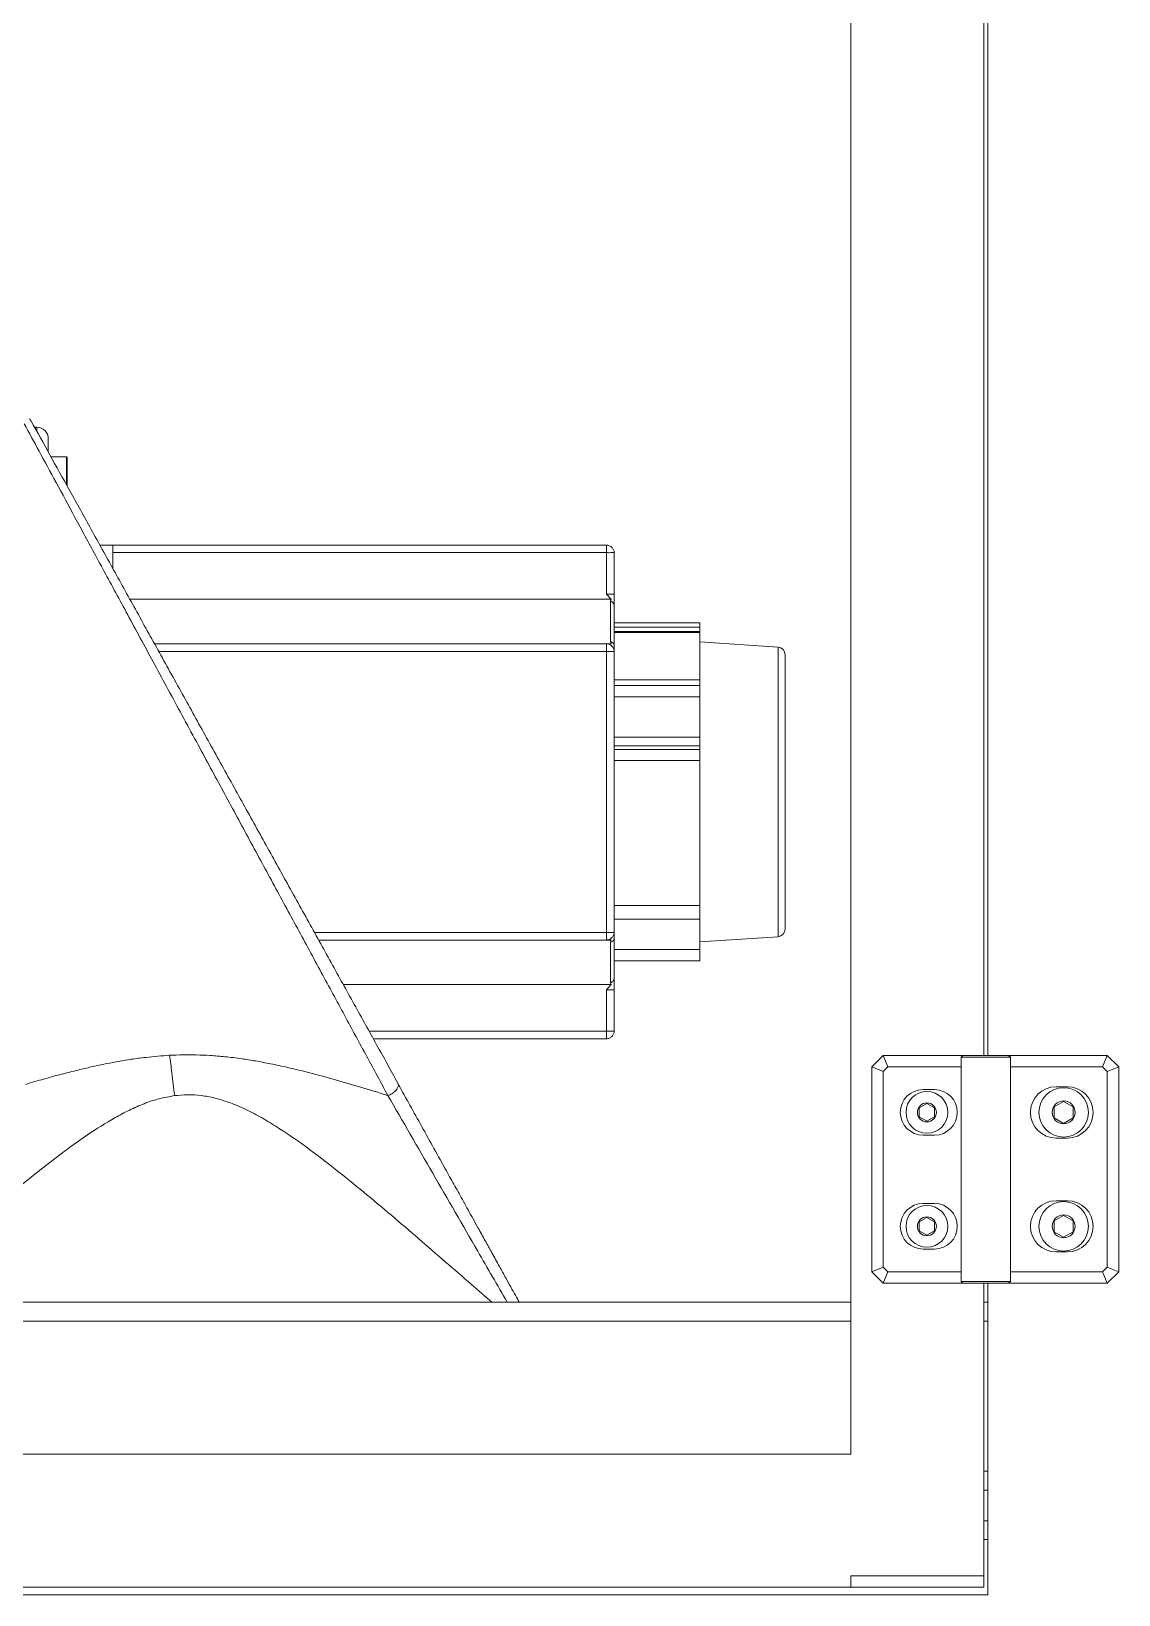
# Model space of a CAD drawing. Header units: millimetres. Extents: x 169 to 14583, y -399 to 10804.
# Drawn here: x 9209.5 to 9495.8, y 1919.8 to 2331.4 of the extents above; entities that cross this region are included whole.
import ezdxf

# ---------------------------------------------------------------- set-up
doc = ezdxf.new("R2010")
doc.units = ezdxf.units.MM
doc.header["$LTSCALE"] = 35

msp = doc.modelspace()

# ---------------------------------------------------------------- linework, layer by layer
at = {"color": 7, "linetype": 'Continuous', "lineweight": 18}
for p, q in [((9425.279, 1956.779), (9425.279, 2560.469)), ((9460.279, 2061.779), (9460.279, 2547.969)), ((9461.279, 2061.779), (9461.279, 2547.969)), ((9210.967, 2227.159), (9210.377, 2227.159)), ((9218.767, 2219.409), (9214.67, 2219.409)), ((9218.967, 2219.209), (9218.767, 2219.409)), ((9227.547, 2196.159), (9230.967, 2196.159)), ((9360.967, 2196.159), (9230.967, 2196.159)), ((9360.967, 2194.159), (9230.967, 2194.159)), ((9360.967, 2194.159), (9360.967, 2183.262)), ((9362.967, 2183.262), (9362.967, 2194.159)), ((9235.443, 2181.903), (9362.19, 2181.903)), ((9360.967, 2183.262), (9362.19, 2181.903)), ((9362.19, 2181.903), (9362.021, 2181.454)), ((9362.967, 2175.659), (9385.467, 2175.659)), ((9362.967, 2174.546), (9385.467, 2174.546)), ((9385.467, 2174.546), (9385.467, 2173.396)), ((9241.948, 2170.159), (9360.967, 2170.159)), ((9362.19, 2170.159), (9360.967, 2170.159)), ((9362.021, 2170.737), (9362.19, 2170.159)), ((9362.967, 2173.396), (9385.467, 2173.396)), ((9385.467, 2173.151), (9362.967, 2173.151)), ((9406.1, 2169.283), (9385.467, 2170.659)), ((9243.055, 2168.159), (9360.967, 2168.159)), ((9360.967, 2168.159), (9360.967, 2094.159)), ((9362.967, 2168.159), (9362.967, 2094.159)), ((9362.967, 2160.648), (9385.467, 2160.648)), ((9362.967, 2159.159), (9385.467, 2159.159)), ((9362.967, 2156.159), (9385.467, 2156.159)), ((9385.467, 2156.159), (9385.467, 2145.591)), ((9362.967, 2145.591), (9385.467, 2145.591)), ((9362.967, 2143.258), (9385.467, 2143.258)), ((9362.967, 2142.328), (9385.467, 2142.328)), ((9385.467, 2143.258), (9385.467, 2142.328)), ((9362.967, 2139.406), (9385.467, 2139.406)), ((9362.967, 2101.253), (9385.467, 2101.253)), ((9362.967, 2097.693), (9385.467, 2097.693)), ((9385.467, 2097.693), (9385.467, 2089.659)), ((9360.967, 2094.159), (9284.041, 2094.159)), ((9360.967, 2092.159), (9285.149, 2092.159)), ((9360.967, 2092.159), (9362.19, 2092.159)), ((9362.19, 2092.159), (9362.021, 2091.581)), ((9385.467, 2091.659), (9406.1, 2093.034)), ((9362.967, 2089.659), (9385.467, 2089.659)), ((9362.967, 2086.659), (9385.467, 2086.659)), ((9291.654, 2080.414), (9362.19, 2080.414)), ((9362.19, 2080.414), (9360.967, 2079.056)), ((9360.967, 2079.056), (9360.967, 2068.159)), ((9362.021, 2080.864), (9362.19, 2080.414)), ((9362.967, 2068.159), (9362.967, 2079.056)), ((9298.442, 2068.159), (9360.967, 2068.159)), ((9299.549, 2066.159), (9360.967, 2066.159)), ((9430.779, 2058.779), (9433.779, 2061.779)), ((9430.779, 2004.779), (9430.779, 2058.779)), ((9430.779, 2058.779), (9433.779, 2057.536)), ((9433.779, 2061.779), (9435.021, 2058.779)), ((9433.779, 2061.779), (9454.779, 2061.779)), ((9435.021, 2058.779), (9433.779, 2057.536)), ((9454.279, 2058.779), (9435.021, 2058.779)), ((9454.779, 2061.779), (9454.279, 2061.279)), ((9454.279, 2061.279), (9454.279, 2002.279)), ((9467.279, 2061.279), (9454.279, 2061.279)), ((9454.779, 2061.779), (9466.779, 2061.779)), ((9467.279, 2061.279), (9466.779, 2061.779)), ((9466.779, 2061.779), (9492.779, 2061.779)), ((9467.279, 2002.279), (9467.279, 2061.279)), ((9491.536, 2058.779), (9467.279, 2058.779)), ((9492.779, 2061.779), (9491.536, 2058.779)), ((9492.779, 2057.536), (9491.536, 2058.779)), ((9492.779, 2061.779), (9495.779, 2058.779)), ((9495.779, 2058.779), (9492.779, 2057.536)), ((9495.779, 2058.779), (9495.779, 2004.779)), ((9433.779, 2057.536), (9433.779, 2006.022)), ((9492.779, 2006.022), (9492.779, 2057.536)), ((9447.279, 2052.779), (9444.279, 2052.779)), ((9482.279, 2053.529), (9479.279, 2053.529)), ((9445.279, 2049.088), (9443.279, 2047.934)), ((9443.279, 2047.934), (9443.279, 2045.624)), ((9447.279, 2047.934), (9445.279, 2049.088)), ((9447.279, 2045.624), (9447.279, 2047.934)), ((9481.279, 2049.666), (9478.779, 2048.222)), ((9478.779, 2048.222), (9478.779, 2045.336)), ((9483.779, 2048.222), (9481.279, 2049.666)), ((9483.779, 2045.336), (9483.779, 2048.222)), ((9443.279, 2045.624), (9445.279, 2044.47)), ((9445.279, 2044.47), (9447.279, 2045.624)), ((9478.779, 2045.336), (9481.279, 2043.892)), ((9481.279, 2043.892), (9483.779, 2045.336)), ((9444.279, 2040.779), (9447.279, 2040.779)), ((9479.279, 2040.029), (9482.279, 2040.029)), ((9447.279, 2022.779), (9444.279, 2022.779)), ((9482.279, 2023.529), (9479.279, 2023.529)), ((9445.279, 2019.088), (9443.279, 2017.934)), ((9443.279, 2017.934), (9443.279, 2015.624)), ((9447.279, 2017.934), (9445.279, 2019.088)), ((9447.279, 2015.624), (9447.279, 2017.934)), ((9481.279, 2019.666), (9478.779, 2018.222)), ((9478.779, 2018.222), (9478.779, 2015.336)), ((9483.779, 2018.222), (9481.279, 2019.666)), ((9483.779, 2015.336), (9483.779, 2018.222)), ((9443.279, 2015.624), (9445.279, 2014.47)), ((9445.279, 2014.47), (9447.279, 2015.624)), ((9478.779, 2015.336), (9481.279, 2013.892)), ((9481.279, 2013.892), (9483.779, 2015.336)), ((9444.279, 2010.779), (9447.279, 2010.779)), ((9479.279, 2010.029), (9482.279, 2010.029)), ((9430.779, 2004.779), (9433.779, 2006.022)), ((9433.779, 2001.779), (9430.779, 2004.779)), ((9433.779, 2006.022), (9435.021, 2004.779)), ((9433.779, 2001.779), (9435.021, 2004.779)), ((9435.021, 2004.779), (9454.279, 2004.779)), ((9467.279, 2004.779), (9491.536, 2004.779)), ((9491.536, 2004.779), (9492.779, 2006.022)), ((9492.779, 2001.779), (9491.536, 2004.779)), ((9495.779, 2004.779), (9492.779, 2006.022)), ((9495.779, 2004.779), (9492.779, 2001.779)), ((9454.779, 2001.779), (9433.779, 2001.779)), ((9454.279, 2002.279), (9454.779, 2001.779)), ((9454.279, 2002.279), (9467.279, 2002.279)), ((9466.779, 2001.779), (9454.779, 2001.779)), ((9460.279, 1924.779), (9460.279, 2001.779)), ((9461.279, 1919.779), (9461.279, 2001.779)), ((9466.779, 2001.779), (9467.279, 2002.279)), ((9492.779, 2001.779), (9466.779, 2001.779)), ((8680.279, 1996.779), (9425.279, 1996.779)), ((9460.279, 1996.779), (9461.279, 1996.779)), ((8680.279, 1991.779), (9425.279, 1991.779)), ((9460.279, 1991.779), (9461.279, 1991.779)), ((8680.279, 1956.779), (9425.279, 1956.779)), ((9460.279, 1952.279), (9461.279, 1952.279)), ((9460.279, 1947.279), (9461.279, 1947.279)), ((9460.279, 1939.279), (9461.279, 1939.279)), ((9460.279, 1934.279), (9461.279, 1934.279)), ((9460.279, 1924.779), (9425.279, 1924.779)), ((9425.279, 1924.779), (9425.279, 1921.779)), ((9460.279, 1921.779), (9460.279, 1924.779)), ((8641.279, 1919.779), (9461.279, 1919.779)), ((8680.279, 1921.779), (9425.279, 1921.779)), ((9425.279, 1921.779), (9460.279, 1921.779))]:
    msp.add_line(p, q, dxfattribs=at)
for centre, radius in [((9445.279, 2046.779), 5.5), ((9481.279, 2046.779), 6.5), ((9445.279, 2046.779), 2.5), ((9481.279, 2046.779), 3), ((9445.279, 2016.779), 5.5), ((9481.279, 2016.779), 6.5), ((9445.279, 2016.779), 2.5), ((9481.279, 2016.779), 3)]:
    msp.add_circle(centre, radius, dxfattribs=at)
for centre, radius, start, end in [((9210.967, 2224.159), 3, 0, 90), ((9405.967, 2167.288), 2, 0, 86.18593), ((9405.967, 2095.03), 2, 273.81407, 0), ((9444.279, 2046.779), 6, 90, 270), ((9447.279, 2046.779), 6, 270, 90), ((9479.279, 2046.779), 6.75, 90, 270), ((9482.279, 2046.779), 6.75, 270, 90), ((9444.279, 2016.779), 6, 90, 270), ((9447.279, 2016.779), 6, 270, 90), ((9479.279, 2016.779), 6.75, 90, 270), ((9482.279, 2016.779), 6.75, 270, 90)]:
    msp.add_arc(centre, radius, start, end, dxfattribs=at)
for points, knots in [([(9207.661, 2228.092), (9208.95, 2225.71), (9211.605, 2220.803), (9216.071, 2212.55), (9221.042, 2203.364), (9225.573, 2194.991), (9229.451, 2187.826), (9232.525, 2182.147), (9235.723, 2176.237), (9239.043, 2170.102), (9242.482, 2163.749), (9246.033, 2157.186), (9249.693, 2150.425), (9254.357, 2141.807), (9260.007, 2131.367), (9266.589, 2119.207), (9273.123, 2107.138), (9279.564, 2095.242), (9285.866, 2083.598), (9291.976, 2072.309), (9297.873, 2061.408), (9301.55, 2054.605), (9303.388, 2051.205)], [0, 0, 0, 0, 0.0508455, 0.1047533, 0.1617221, 0.221751, 0.2529201, 0.2848545, 0.3175544, 0.3510199, 0.3852512, 0.4202486, 0.4560124, 0.4925431, 0.5561723, 0.6197397, 0.6832481, 0.7467004, 0.8100992, 0.8734473, 0.9367469, 1, 1, 1, 1]), ([(9209.501, 2228.741), (9209.439, 2228.849), (9209.307, 2229.081), (9209.156, 2229.302), (9209.076, 2229.419)], [0, 0, 0, 0, 0.46596288, 1, 1, 1, 1]), ([(9306.013, 2054.489), (9304.168, 2057.82), (9300.479, 2064.481), (9294.571, 2075.148), (9288.458, 2086.185), (9282.159, 2097.558), (9275.768, 2109.097), (9269.33, 2120.72), (9262.889, 2132.349), (9256.448, 2143.979), (9250.003, 2155.616), (9243.597, 2167.18), (9237.279, 2178.587), (9231.14, 2189.672), (9225.227, 2200.347), (9219.606, 2210.497), (9214.291, 2220.093), (9211.098, 2225.859), (9209.501, 2228.741)], [0, 0, 0, 0, 0.0627029, 0.1254158, 0.1881372, 0.2508654, 0.3135986, 0.3752156, 0.4368341, 0.4984528, 0.5600698, 0.6229403, 0.6858058, 0.7486645, 0.8115148, 0.8743551, 0.9371839, 1, 1, 1, 1]), ([(9210.967, 2227.159), (9210.967, 2227.112), (9210.967, 2227.044), (9210.967, 2226.315), (9210.967, 2226.094)], [0, 0, 0, 0, 0.69647915, 1, 1, 1, 1]), ([(9213.967, 2224.159), (9213.967, 2224.032), (9213.967, 2223.778), (9213.967, 2222.481), (9213.967, 2221.077), (9213.967, 2220.678)], [0, 0, 0, 0, 0.4172519, 0.8343002, 1, 1, 1, 1]), ([(9218.767, 2219.409), (9218.767, 2219.304), (9218.767, 2219.094), (9218.767, 2217.338), (9218.767, 2215.04), (9218.767, 2212.865), (9218.767, 2212.011)], [0, 0, 0, 0, 0.2742976, 0.5485952, 0.8228928, 1, 1, 1, 1]), ([(9218.967, 2219.209), (9218.967, 2219.127), (9218.967, 2218.961), (9218.967, 2217.651), (9218.967, 2215.515), (9218.967, 2213.483), (9218.967, 2211.941), (9218.967, 2211.65)], [0, 0, 0, 0, 0.2359985, 0.4726171, 0.7092091, 0.9452346, 1, 1, 1, 1]), ([(9230.967, 2196.159), (9230.967, 2196.076), (9230.967, 2195.908), (9230.967, 2194.517), (9230.967, 2192.593), (9230.967, 2190.762), (9230.967, 2189.932)], [0, 0, 0, 0, 0.259087, 0.5210399, 0.7830173, 1, 1, 1, 1]), ([(9362.96, 2194.13), (9362.951, 2194.26), (9362.932, 2194.516), (9362.802, 2194.887), (9362.607, 2195.232), (9362.348, 2195.541), (9362.038, 2195.799), (9361.692, 2195.993), (9361.322, 2196.122), (9361.066, 2196.141), (9360.938, 2196.151)], [0, 0, 0, 0, 0.12719, 0.2520975, 0.3767133, 0.5009659, 0.6253695, 0.749929, 0.874231, 1, 1, 1, 1]), ([(9360.967, 2194.159), (9361.122, 2194.154), (9361.393, 2194.145), (9361.89, 2194.14), (9362.41, 2194.165), (9362.771, 2194.159), (9362.941, 2194.16), (9362.958, 2194.159), (9362.967, 2194.159)], [0, 0, 0, 0, 0.1482826, 0.2588048, 0.4999776, 0.733318, 0.8615702, 1, 1, 1, 1]), ([(9362.967, 2180.118), (9362.967, 2180.321), (9362.967, 2180.726), (9362.967, 2181.505), (9362.967, 2182.358), (9362.967, 2182.961), (9362.967, 2183.262)], [0, 0, 0, 0, 0.2499167, 0.5, 0.7500833, 1, 1, 1, 1]), ([(9362.967, 2169.685), (9362.967, 2171.8), (9362.967, 2175.577), (9362.967, 2178.73), (9362.967, 2180.118)], [0, 0, 0, 0, 0.5599309, 1, 1, 1, 1]), ([(9385.467, 2175.659), (9385.467, 2175.645), (9385.467, 2175.617), (9385.467, 2175.382), (9385.467, 2175.038), (9385.467, 2174.709), (9385.467, 2174.546)], [0, 0, 0, 0, 0.2479279, 0.4991174, 0.7510504, 1, 1, 1, 1]), ([(9362.961, 2168.13), (9362.951, 2168.26), (9362.932, 2168.516), (9362.802, 2168.887), (9362.607, 2169.232), (9362.348, 2169.541), (9362.038, 2169.799), (9361.692, 2169.993), (9361.322, 2170.122), (9361.066, 2170.141), (9360.938, 2170.151)], [0, 0, 0, 0, 0.12719568, 0.2521036, 0.37671728, 0.50096652, 0.62536685, 0.74992414, 0.8742262, 1, 1, 1, 1]), ([(9362.967, 2168.159), (9362.967, 2168.18), (9362.967, 2168.221), (9362.967, 2168.542), (9362.967, 2169.014), (9362.967, 2169.462), (9362.967, 2169.685)], [0, 0, 0, 0, 0.2499167, 0.5, 0.7500833, 1, 1, 1, 1]), ([(9385.467, 2173.087), (9385.467, 2173.096), (9385.467, 2173.144), (9385.467, 2172.601), (9385.467, 2171.426), (9385.467, 2169.588), (9385.467, 2167.158), (9385.467, 2164.217), (9385.467, 2161.836), (9385.467, 2160.648)], [0, 0, 0, 0, 0.0398659, 0.2001936, 0.3599104, 0.5195955, 0.6799244, 0.8402592, 1, 1, 1, 1]), ([(9406.1, 2169.201), (9406.1, 2169.226), (9406.1, 2169.353), (9406.1, 2168.693), (9406.1, 2167.201), (9406.1, 2164.79), (9406.1, 2161.611), (9406.1, 2157.712), (9406.1, 2153.191), (9406.1, 2148.153), (9406.1, 2142.717), (9406.1, 2137.009), (9406.1, 2131.164), (9406.1, 2125.32), (9406.1, 2119.612), (9406.1, 2114.175), (9406.1, 2109.136), (9406.1, 2104.614), (9406.1, 2100.714), (9406.1, 2097.533), (9406.1, 2095.121), (9406.1, 2093.627), (9406.1, 2092.966), (9406.1, 2093.093), (9406.1, 2093.118)], [0, 0, 0, 0, 0.01194623, 0.06074706, 0.10954788, 0.1583487, 0.20714953, 0.25595035, 0.30475117, 0.353552, 0.40235282, 0.45115364, 0.49995446, 0.54875529, 0.59755611, 0.64635693, 0.69515776, 0.74395858, 0.7927594, 0.84156023, 0.89036105, 0.93916187, 0.98796269, 1, 1, 1, 1]), ([(9407.967, 2095.043), (9407.967, 2095.052), (9407.967, 2095.071), (9407.967, 2095.225), (9407.967, 2095.541), (9407.967, 2096.055), (9407.967, 2096.683), (9407.967, 2097.264), (9407.967, 2097.841), (9407.967, 2098.601), (9407.967, 2099.588), (9407.967, 2100.692), (9407.967, 2101.741), (9407.967, 2102.847), (9407.967, 2104.12), (9407.967, 2105.751), (9407.967, 2107.61), (9407.967, 2109.401), (9407.967, 2110.845), (9407.967, 2112.165), (9407.967, 2113.774), (9407.967, 2115.679), (9407.967, 2117.641), (9407.967, 2119.391), (9407.967, 2121.153), (9407.967, 2123.09), (9407.967, 2125.459), (9407.967, 2127.965), (9407.967, 2130.242), (9407.967, 2131.98), (9407.967, 2133.552), (9407.967, 2135.41), (9407.967, 2137.525), (9407.967, 2139.615), (9407.967, 2141.416), (9407.967, 2143.167), (9407.967, 2145.028), (9407.967, 2147.202), (9407.967, 2149.436), (9407.967, 2151.37), (9407.967, 2152.808), (9407.967, 2154.048), (9407.967, 2155.466), (9407.967, 2157.004), (9407.967, 2158.446), (9407.967, 2159.628), (9407.967, 2160.724), (9407.967, 2161.829), (9407.967, 2163.032), (9407.967, 2164.155), (9407.967, 2165.016), (9407.967, 2165.588), (9407.967, 2166.034), (9407.967, 2166.484), (9407.967, 2166.874), (9407.967, 2167.129), (9407.967, 2167.256), (9407.967, 2167.266), (9407.967, 2167.271)], [0, 0, 0, 0, 0.0145422, 0.0322203, 0.0526411, 0.077551, 0.099187, 0.1132117, 0.1243703, 0.1408159, 0.1625457, 0.1808975, 0.1973442, 0.2118864, 0.2295645, 0.2499853, 0.2748952, 0.2965312, 0.3105559, 0.3217145, 0.3381601, 0.3598899, 0.3782417, 0.3946884, 0.4092305, 0.4271332, 0.4476271, 0.473097, 0.49389, 0.5079, 0.5190586, 0.5355041, 0.557234, 0.5755858, 0.5920325, 0.6065746, 0.6242528, 0.6446736, 0.6695835, 0.6912195, 0.7052442, 0.7164028, 0.7328483, 0.7545782, 0.77293, 0.7893767, 0.8039188, 0.821597, 0.8420178, 0.8669276, 0.8885637, 0.9025884, 0.913747, 0.9301925, 0.9519224, 0.9702742, 0.9867209, 1, 1, 1, 1]), ([(9385.467, 2160.648), (9385.467, 2160.223), (9385.467, 2159.373), (9385.467, 2159.23), (9385.467, 2159.159)], [0, 0, 0, 0, 0.4997587, 1, 1, 1, 1]), ([(9385.467, 2159.159), (9385.467, 2159.113), (9385.467, 2159.02), (9385.467, 2158.331), (9385.467, 2157.337), (9385.467, 2156.552), (9385.467, 2156.159)], [0, 0, 0, 0, 0.24998, 0.4999797, 0.7497887, 1, 1, 1, 1]), ([(9385.467, 2145.591), (9385.467, 2145.37), (9385.467, 2144.925), (9385.467, 2144.293), (9385.467, 2143.712), (9385.467, 2143.409), (9385.467, 2143.258)], [0, 0, 0, 0, 0.2479279, 0.4991174, 0.7510504, 1, 1, 1, 1]), ([(9385.467, 2142.328), (9385.467, 2142.142), (9385.467, 2141.767), (9385.467, 2141.023), (9385.467, 2140.218), (9385.467, 2139.675), (9385.467, 2139.406)], [0, 0, 0, 0, 0.2473459, 0.4994327, 0.7519475, 1, 1, 1, 1]), ([(9385.467, 2139.406), (9385.467, 2137.699), (9385.467, 2134.277), (9385.467, 2129.059), (9385.467, 2123.882), (9385.467, 2118.822), (9385.467, 2113.948), (9385.467, 2109.343), (9385.467, 2105.033), (9385.467, 2102.511), (9385.467, 2101.253)], [0, 0, 0, 0, 0.12474157, 0.24999864, 0.3752374, 0.49999892, 0.62473575, 0.74997545, 0.87521974, 1, 1, 1, 1]), ([(9385.467, 2101.253), (9385.467, 2100.734), (9385.467, 2099.695), (9385.467, 2098.36), (9385.467, 2097.693)], [0, 0, 0, 0, 0.4997587, 1, 1, 1, 1]), ([(9360.938, 2092.166), (9361.068, 2092.175), (9361.324, 2092.194), (9361.695, 2092.324), (9362.041, 2092.519), (9362.349, 2092.778), (9362.607, 2093.088), (9362.801, 2093.434), (9362.93, 2093.804), (9362.949, 2094.06), (9362.959, 2094.188)], [0, 0, 0, 0, 0.1271957, 0.2521036, 0.3767173, 0.5009665, 0.6253669, 0.7499241, 0.8742262, 1, 1, 1, 1]), ([(9362.967, 2092.633), (9362.967, 2092.856), (9362.967, 2093.304), (9362.967, 2093.776), (9362.967, 2094.097), (9362.967, 2094.138), (9362.967, 2094.159)], [0, 0, 0, 0, 0.2499167, 0.5, 0.7500833, 1, 1, 1, 1]), ([(9362.967, 2082.2), (9362.967, 2083.982), (9362.967, 2087.164), (9362.967, 2090.961), (9362.967, 2092.633)], [0, 0, 0, 0, 0.5599309, 1, 1, 1, 1]), ([(9385.467, 2089.659), (9385.467, 2089.266), (9385.467, 2088.481), (9385.467, 2087.487), (9385.467, 2086.798), (9385.467, 2086.705), (9385.467, 2086.659)], [0, 0, 0, 0, 0.24998, 0.4999797, 0.7497887, 1, 1, 1, 1]), ([(9362.967, 2079.056), (9362.929, 2079.056), (9362.854, 2079.056), (9362.318, 2079.056), (9361.659, 2079.056), (9361.198, 2079.056), (9360.967, 2079.056)], [0, 0, 0, 0, 0.279619, 0.5592379, 0.779619, 1, 1, 1, 1]), ([(9362.967, 2079.056), (9362.967, 2079.357), (9362.967, 2079.96), (9362.967, 2080.813), (9362.967, 2081.592), (9362.967, 2081.997), (9362.967, 2082.2)], [0, 0, 0, 0, 0.24991666, 0.5, 0.75008334, 1, 1, 1, 1]), ([(9360.938, 2066.166), (9361.068, 2066.175), (9361.324, 2066.194), (9361.695, 2066.324), (9362.041, 2066.519), (9362.349, 2066.778), (9362.607, 2067.088), (9362.801, 2067.434), (9362.93, 2067.804), (9362.949, 2068.06), (9362.959, 2068.188)], [0, 0, 0, 0, 0.12718999, 0.25209753, 0.37671333, 0.50096593, 0.62536948, 0.74992896, 0.87423103, 1, 1, 1, 1]), ([(9362.967, 2068.159), (9362.959, 2068.16), (9362.942, 2068.163), (9362.775, 2068.163), (9362.409, 2068.155), (9361.873, 2068.173), (9361.377, 2068.18), (9361.11, 2068.166), (9360.967, 2068.159)], [0, 0, 0, 0, 0.1348068, 0.2620318, 0.5033312, 0.7448669, 0.8630651, 1, 1, 1, 1]), ([(9207.967, 2054.162), (9209.593, 2054.634), (9212.748, 2055.551), (9217.378, 2056.811), (9221.53, 2057.87), (9225.248, 2058.745), (9228.57, 2059.463), (9232.069, 2060.145), (9235.746, 2060.764), (9239.417, 2061.258), (9242.79, 2061.607), (9244.882, 2061.739), (9245.917, 2061.804)], [0, 0, 0, 0, 0.1321959, 0.2566336, 0.3733669, 0.4648789, 0.5524177, 0.636033, 0.7399473, 0.8393912, 0.9205725, 1, 1, 1, 1]), ([(9245.917, 2061.804), (9247.093, 2061.854), (9249.437, 2061.954), (9252.994, 2061.932), (9256.677, 2061.775), (9260.663, 2061.445), (9264.659, 2060.95), (9268.661, 2060.313), (9272.696, 2059.552), (9277.222, 2058.571), (9282.408, 2057.308), (9288.499, 2055.675), (9295.594, 2053.623), (9300.68, 2052.045), (9303.388, 2051.205)], [0, 0, 0, 0, 0.0594873, 0.1185312, 0.1796, 0.2456882, 0.3207327, 0.3835542, 0.4513815, 0.52958, 0.619715, 0.7243127, 0.853165, 1, 1, 1, 1]), ([(9247.253, 2051.182), (9247.005, 2053.211), (9246.56, 2056.837), (9246.113, 2060.285), (9245.917, 2061.804)], [0, 0, 0, 0, 0.5596232, 1, 1, 1, 1]), ([(9306.013, 2054.489), (9306.073, 2054.317), (9306.201, 2053.954), (9305.987, 2053.232), (9305.409, 2052.427), (9304.484, 2051.668), (9303.74, 2051.353), (9303.388, 2051.205)], [0, 0, 0, 0, 0.1725759, 0.364356, 0.5651469, 0.7947149, 1, 1, 1, 1]), ([(9319.927, 2029.324), (9319.543, 2030.015), (9316.984, 2034.627), (9312.362, 2042.945), (9308.165, 2050.487), (9306.124, 2054.157)], [0, 0, 0, 0, 0.0829822, 0.5538384, 1, 1, 1, 1]), ([(9191.153, 2014.39), (9193.968, 2016.801), (9199.591, 2021.616), (9208.285, 2028.826), (9216.485, 2035.292), (9224.205, 2040.877), (9230.245, 2044.724), (9235.284, 2047.404), (9239.149, 2049.105), (9243.123, 2050.471), (9245.885, 2050.946), (9247.253, 2051.182)], [0, 0, 0, 0, 0.1717828, 0.3430881, 0.5132704, 0.6394813, 0.7634932, 0.82429, 0.8840178, 0.9425564, 1, 1, 1, 1]), ([(9247.253, 2051.182), (9248.414, 2051.29), (9250.734, 2051.507), (9254.246, 2051.271), (9257.71, 2050.635), (9261.489, 2049.505), (9265.526, 2047.831), (9269.775, 2045.626), (9275.311, 2042.305), (9281.95, 2037.697), (9289.601, 2031.833), (9299.551, 2023.755), (9311.526, 2013.538), (9322.705, 2003.782), (9328.985, 1998.336), (9330.781, 1996.779)], [0, 0, 0, 0, 0.0315062, 0.0630027, 0.0947868, 0.1270575, 0.1709417, 0.2157503, 0.261311, 0.3540013, 0.4480152, 0.5427493, 0.7331219, 0.9236947, 1, 1, 1, 1]), ([(9303.388, 2051.205), (9307.311, 2044.407), (9315.163, 2030.801), (9325.702, 2012.54), (9332.218, 2001.258), (9334.804, 1996.779)], [0, 0, 0, 0, 0.3758212, 0.7522259, 1, 1, 1, 1]), ([(9337.976, 1996.779), (9337.635, 1997.395), (9336.891, 1998.739), (9335.706, 2000.879), (9334.302, 2003.414), (9332.64, 2006.413), (9330.83, 2009.681), (9328.967, 2013.045), (9326.876, 2016.82), (9324.585, 2020.957), (9322.186, 2025.289), (9320.642, 2028.076), (9319.888, 2029.438), (9319.854, 2029.5)], [0, 0, 0, 0, 0.056704, 0.1237253, 0.1967774, 0.289645, 0.3991568, 0.4965758, 0.5979653, 0.7449656, 0.8753024, 0.9943974, 1, 1, 1, 1])]:
    msp.add_open_spline(points, degree=3, knots=knots, dxfattribs=at)
for points in [[(9360.967, 2194.159), (9360.967, 2194.421), (9360.967, 2194.945), (9360.967, 2195.606), (9360.967, 2196.069), (9360.967, 2196.129), (9360.967, 2196.159)], [(9362.967, 2183.262), (9362.937, 2183.262), (9362.877, 2183.262), (9362.414, 2183.262), (9361.753, 2183.262), (9361.229, 2183.262), (9360.967, 2183.262)], [(9362.021, 2181.454), (9362.021, 2179.827), (9362.021, 2176.573), (9362.021, 2172.682), (9362.021, 2170.737)], [(9362.967, 2180.118), (9362.955, 2180.251), (9362.93, 2180.518), (9362.731, 2180.89), (9362.433, 2181.219), (9362.158, 2181.376), (9362.021, 2181.454)], [(9360.967, 2168.159), (9360.967, 2168.421), (9360.967, 2168.945), (9360.967, 2169.606), (9360.967, 2170.069), (9360.967, 2170.129), (9360.967, 2170.159)], [(9362.967, 2169.685), (9362.955, 2169.79), (9362.93, 2170), (9362.731, 2170.293), (9362.433, 2170.551), (9362.158, 2170.675), (9362.021, 2170.737)], [(9362.967, 2168.159), (9362.937, 2168.159), (9362.877, 2168.159), (9362.414, 2168.159), (9361.753, 2168.159), (9361.229, 2168.159), (9360.967, 2168.159)], [(9360.967, 2092.159), (9360.967, 2092.189), (9360.967, 2092.249), (9360.967, 2092.712), (9360.967, 2093.373), (9360.967, 2093.897), (9360.967, 2094.159)], [(9360.967, 2094.159), (9361.229, 2094.159), (9361.753, 2094.159), (9362.414, 2094.159), (9362.877, 2094.159), (9362.937, 2094.159), (9362.967, 2094.159)], [(9362.967, 2092.633), (9362.955, 2092.528), (9362.93, 2092.318), (9362.731, 2092.025), (9362.433, 2091.766), (9362.158, 2091.643), (9362.021, 2091.581)], [(9362.021, 2091.581), (9362.021, 2089.636), (9362.021, 2085.745), (9362.021, 2082.491), (9362.021, 2080.864)], [(9362.967, 2082.2), (9362.955, 2082.067), (9362.93, 2081.8), (9362.731, 2081.428), (9362.433, 2081.099), (9362.158, 2080.942), (9362.021, 2080.864)], [(9360.967, 2066.159), (9360.967, 2066.189), (9360.967, 2066.249), (9360.967, 2066.712), (9360.967, 2067.373), (9360.967, 2067.897), (9360.967, 2068.159)]]:
    msp.add_open_spline(points, degree=3, dxfattribs=at)

doc.saveas('drawing.dxf')
